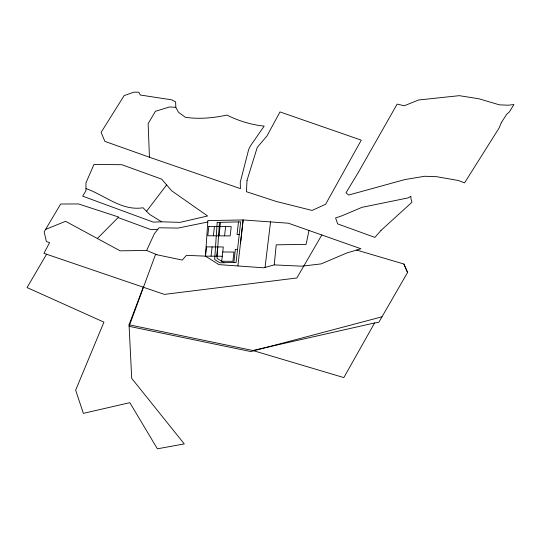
<?xml version="1.0" encoding="UTF-8"?>
<svg xmlns="http://www.w3.org/2000/svg" width="541" height="541" viewBox="0 0 541 541"><rect width="100%" height="100%" fill="white"/><g stroke="black" fill="none" stroke-linecap="round" stroke-linejoin="round"><path stroke-width="0.81" d="M85.965 188.559L85.931 190.777L82.672 196.16L153.211 222.101L161.664 221.81L180.112 222.358L207.588 215.981L171.653 190.797L161.705 179.159L121.894 164.714L93.992 164.417L85.951 182.831L85.965 188.559C104.981 195.274 121.705 211.193 143.034 207.764L149.708 214.466L161.664 221.81M222.263 256.245L205.458 256.143L207.879 220.586L243.132 219.944L288.346 223.203L360.942 248.765L346.774 252.999L321.192 263.893L301.777 266.186L274.24 264.901L263.623 267.795L218.929 264.623L205.458 256.143L186.435 255.338L182.276 260.072L156.917 254.764L146.638 250.456L120.116 250.821L65.576 221.296L45.539 229.472L44.173 231.906L46.37 241.55L49.583 242.605L43.929 253.33L164.369 294.392L296.853 277.986L321.861 234.902M219.457 222.365L217.015 258.307L224.015 262.716M274.24 264.901L276.221 244.823L306.111 244.39L308.952 230.52M240.535 243.01L243.132 219.944L237.905 265.881M205.458 256.143L206.513 246.879L223.311 246.98L221.688 261.249L232.894 261.317L233.949 252.059L222.743 251.991M211.058 256.177L212.113 246.912M213.377 235.802L214.432 226.537M216.657 256.211L217.712 246.946M218.977 235.835L220.491 222.344M224.576 235.869L225.631 226.605M233.861 262.466L235.349 249.387L237.54 249.401M238.473 221.891L237.032 234.571L239.223 234.584M270.568 221.729L265.029 267.531M156.917 254.764L155.612 254.216L129.116 326.338L250.801 351.562L381.987 316.81M46.573 254.223L27.05 287.569L103.933 322.138L75.652 390.156L83.355 413.365L129.84 402.666L157.384 448.82L184.271 443.918L131.706 378.355L129.049 324.783L143.338 286.94M146.638 250.456L154.381 233.692L159.02 227.788L178.03 228.079L207.785 222.013M356.62 250.057L403.897 264.028L407.583 272.454L378.835 322.267L374.609 322.95L343.833 377.598L252.755 350.48L129.049 324.783M45.539 229.472L60.687 204.018L78.479 203.943L118.675 217.036L97.434 238.412M146.679 211.078L166.716 184.806M252.755 350.48L374.609 322.95M157.81 229.33L150.763 229.567L118.148 217.57M218.638 234.456L219.112 234.463M175.805 107.321L169.475 106.956L155.402 111.318L148.139 123.646L149.438 157.235L240.441 188.626L240.251 182.27L248.704 149.411L250.551 145.705L264.17 126.114C251.125 124.802 238.635 120.9 226.929 115.084C213.282 117.992 199.183 119.358 185.306 117.275L178.51 112.264L175.805 107.321L175.636 101.877L171.768 99.848L140.295 95.013L138.8 92.193L133.843 92.18L124.126 95.615L101.12 132.362L104.873 141.377L149.438 157.235M403.897 264.028L407.576 272.468M247.014 180.369L246.405 191.703L276.363 201.502L312.062 210.435L325.621 204.268L361.266 140.139L280.001 111.926L266.963 136.001L257.279 147.335L247.014 180.369M217.191 222.425L214.669 259.511L219.916 262.818L236.059 262.412L240.677 221.837L217.191 222.425M208.826 226.503L207.778 235.768L230.182 235.903L231.23 226.638L208.826 226.503M501.304 122.692L499.059 128.061L464.543 182.892L458.335 180.498L436.607 176.691L424.732 176.265L405.02 179.531L348.735 195.024L345.983 192.846L358.277 172.505L397.141 104.109L404.31 105.745L418.572 99.997L459.323 95.669L479.001 98.793L499.39 104.846L508.371 105.204L513.95 104.541L509.365 111.953L506.68 114.307L501.304 122.692M381.013 230.392L374.893 237.398L337.699 223.913L335.569 217.962L342.277 215.663L362.01 207.325L408.002 197.925L410.883 196.329L410.937 198.709L411.978 202.233L381.013 230.392"/></g></svg>
